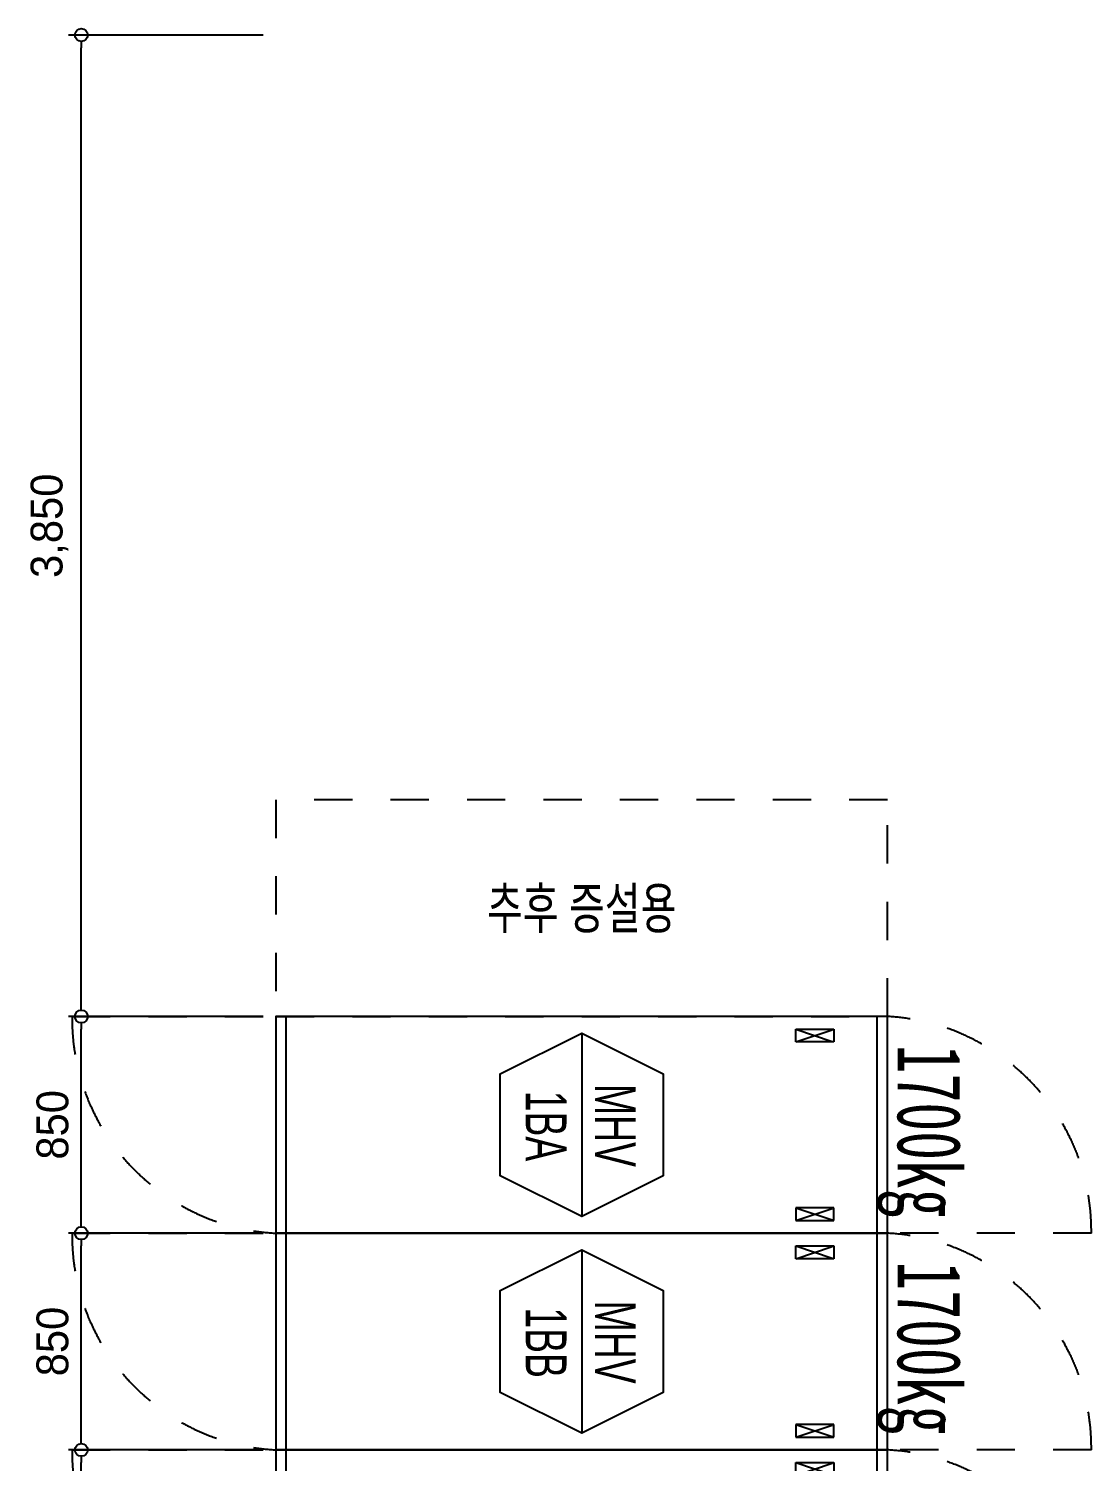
# Model space of a CAD drawing. Header units: millimetres. Extents: x 89978 to 501025, y -351975 to 837171.
# Drawn here: x 320880 to 325050, y -309345 to -303725 of the extents above; entities that cross this region are included whole.
import ezdxf
from ezdxf.enums import TextEntityAlignment as Align

# ---------------------------------------------------------------- set-up
doc = ezdxf.new("R2010")
doc.units = ezdxf.units.MM
doc.header["$LTSCALE"] = 150
doc.linetypes.add('D1', pattern=[3, 1, -1, 1])
doc.layers.get('Defpoints').update_dxf_attribs({"color": 150})
for name, color, linetype in [('------00 Switch Gear', 3, 'Continuous'), ('------00 Switch Gear_Number', 1, 'Continuous'), ('-----36 Dimension', 1, 'Continuous'), ('20251030_전기하중검토', 241, 'Continuous')]:
    doc.layers.add(name, color=color, linetype=linetype)
doc.layers.add('NOPLOT', color=191, linetype='Continuous', plot=False)
doc.styles.add('dd', font='')
doc.styles.add('ELEC', font='')
doc.styles.add('Gtx', font='')
doc.styles.get('dd').set_extended_font_data('DotumChe')
doc.styles.get('ELEC').set_extended_font_data('Dotum')
doc.styles.get('Gtx').set_extended_font_data('Dotum')
doc.dimstyles.new('ELEC', dxfattribs={"dimscale": 100, "dimtxt": 2, "dimasz": 1, "dimexe": 2, "dimexo": 1, "dimgap": 1, "dimtad": 1, "dimdec": 0, "dimrnd": 0.25, "dimzin": 9, "dimdsep": 32, "dimlunit": 6, "dimtxsty": 'ELEC', "dimblk": 'Z_DOT', "dimcen": 3, "dimclrd": 7, "dimclre": 7, "dimclrt": 3, "dimadec": 0, "dimazin": 0, "dimtfac": 1, "dimtdec": 0, "dimtix": 1, "dimtmove": 2, "dimatfit": 1, "dimfxl": 1, "dimarcsym": 0})

# ---------------------------------------------------------------- blocks, each defined once
blk = doc.blocks.new('850X2400')
at = {"layer": '------00 Switch Gear'}
for p, q in [((-2360, 850), (-2360, 0)), ((-40, 850), (-40, 0))]:
    blk.add_line(p, q, dxfattribs=at)
at = {"layer": '------00 Switch Gear', "linetype": 'D1'}
for p, q in [((-2040, 800), (-2190, 750)), ((-2040, 750), (-2190, 800)), ((-2040, 50), (-2190, 100)), ((-2040, 100), (-2190, 50))]:
    blk.add_line(p, q, dxfattribs=at)
at = {"layer": '------00 Switch Gear'}
blk.add_lwpolyline([(-2400, 850), (-2400, 0), (0, 0), (0, 850)], close=True, dxfattribs=at)
at = {"layer": '------00 Switch Gear', "linetype": 'D1'}
for points in [[(-2190, 800), (-2190, 750), (-2040, 750), (-2040, 800)], [(-2190, 50), (-2190, 100), (-2040, 100), (-2040, 50)]]:
    blk.add_lwpolyline(points, close=True, dxfattribs=at)
at = {"layer": 'NOPLOT', "linetype": 'D1'}
for p, q in [((-3200, 850), (-2400, 850)), ((800, 0), (0, 0))]:
    blk.add_line(p, q, dxfattribs=at)
for centre, start, end in [((-2356, 842.9), 179.5156, 267.013), ((-44, 7.1), 359.5156, 87.013)]:
    blk.add_arc(centre, 844, start, end, dxfattribs=at)
blk = doc.blocks.new('_DOTBLANK')
at = {"color": 0, "linetype": 'ByBlock'}
blk.add_line((-0.5, 0), (-1, 0), dxfattribs=at)
blk.add_circle((0, 0), 0.5, dxfattribs=at)
blk = doc.blocks.new('*D1512')
at = {"layer": '-----36 Dimension', "color": 0, "lineweight": -2, "transparency": 16777216}
for p, q in [((321800, -309300), (321036.3, -309300)), ((321086.3, -310100), (321086.3, -309350)), ((321800, -310150), (321036.3, -310150))]:
    blk.add_line(p, q, dxfattribs=at)
at = {"layer": 'Defpoints', "color": 0, "transparency": 16777216}
for p in [(321086.3, -309300), (321850, -309300), (321850, -310150)]:
    blk.add_point(p, dxfattribs=at)
at = {"layer": '-----36 Dimension', "color": 0, "lineweight": -2, "transparency": 16777216, "xscale": 50, "yscale": 50, "zscale": 50}
for p, rotation in [((321086.3, -309300), 90), ((321086.3, -310150), 270)]:
    blk.add_blockref('_DOTBLANK', p, dxfattribs=dict(at, rotation=rotation))
at = {"layer": '-----36 Dimension', "color": 0, "transparency": 16777216, "insert": (320973.7, -309725), "char_height": 125, "attachment_point": 5, "rotation": 90, "style": 'Gtx'}
blk.add_mtext('850', dxfattribs=at)
blk = doc.blocks.new('Z_DOT')
for p, q in [((0, -2), (0, 2)), ((-2, 0), (2, 0))]:
    blk.add_line(p, q)
for radius in [2.5, 1.25]:
    blk.add_circle((0, 0), radius)
blk = doc.blocks.new('*D1642')
at = {"layer": '-----36 Dimension', "color": 0, "lineweight": -2, "transparency": 16777216}
for p, q in [((321800, -308450), (321036.3, -308450)), ((321086.3, -309250), (321086.3, -308500)), ((321800, -309300), (321036.3, -309300))]:
    blk.add_line(p, q, dxfattribs=at)
at = {"layer": 'Defpoints', "color": 0, "transparency": 16777216}
for p in [(321086.3, -308450), (321850, -308450), (321850, -309300)]:
    blk.add_point(p, dxfattribs=at)
at = {"layer": '-----36 Dimension', "color": 0, "lineweight": -2, "transparency": 16777216, "xscale": 50, "yscale": 50, "zscale": 50}
for p, rotation in [((321086.3, -308450), 90), ((321086.3, -309300), 270)]:
    blk.add_blockref('_DOTBLANK', p, dxfattribs=dict(at, rotation=rotation))
at = {"layer": '-----36 Dimension', "color": 0, "transparency": 16777216, "insert": (320973.7, -308875), "char_height": 125, "attachment_point": 5, "rotation": 90, "style": 'Gtx'}
blk.add_mtext('850', dxfattribs=at)
blk = doc.blocks.new('*D1514')
at = {"layer": '-----36 Dimension', "color": 0, "lineweight": -2, "transparency": 16777216}
for p, q in [((321800, -303750), (321036.3, -303750)), ((321086.3, -307550), (321086.3, -303800)), ((321800, -307600), (321036.3, -307600))]:
    blk.add_line(p, q, dxfattribs=at)
at = {"layer": 'Defpoints', "color": 0, "transparency": 16777216}
for p in [(321086.3, -303750), (321850, -303750), (321850, -307600)]:
    blk.add_point(p, dxfattribs=at)
at = {"layer": '-----36 Dimension', "color": 0, "lineweight": -2, "transparency": 16777216, "xscale": 50, "yscale": 50, "zscale": 50}
for p, rotation in [((321086.3, -303750), 90), ((321086.3, -307600), 270)]:
    blk.add_blockref('_DOTBLANK', p, dxfattribs=dict(at, rotation=rotation))
at = {"layer": '-----36 Dimension', "color": 0, "transparency": 16777216, "insert": (320961.6, -305675), "char_height": 125, "attachment_point": 5, "rotation": 90, "style": 'Gtx'}
blk.add_mtext('3,850', dxfattribs=at)
blk = doc.blocks.new('*D1598')
at = {"layer": '-----36 Dimension', "color": 0, "lineweight": -2, "transparency": 16777216}
for p, q in [((321800, -307600), (321036.3, -307600)), ((321086.3, -308400), (321086.3, -307650)), ((321800, -308450), (321036.3, -308450))]:
    blk.add_line(p, q, dxfattribs=at)
at = {"layer": 'Defpoints', "color": 0, "transparency": 16777216}
for p in [(321086.3, -307600), (321850, -307600), (321850, -308450)]:
    blk.add_point(p, dxfattribs=at)
at = {"layer": '-----36 Dimension', "color": 0, "lineweight": -2, "transparency": 16777216, "xscale": 50, "yscale": 50, "zscale": 50}
for p, rotation in [((321086.3, -307600), 90), ((321086.3, -308450), 270)]:
    blk.add_blockref('_DOTBLANK', p, dxfattribs=dict(at, rotation=rotation))
at = {"layer": '-----36 Dimension', "color": 0, "transparency": 16777216, "insert": (320973.7, -308025), "char_height": 125, "attachment_point": 5, "rotation": 90, "style": 'Gtx'}
blk.add_mtext('850', dxfattribs=at)

msp = doc.modelspace()

# ---------------------------------------------------------------- linework, layer by layer
at = {"layer": '------00 Switch Gear_Number', "color": 1, "lineweight": -2}
for points in [[(323050, -307665), (323050, -308385), (322730, -308225.4), (322730, -307824.6), (323050, -307665), (323370, -307824.6), (323370, -308225.4), (323050, -308385)], [(323050, -308515), (323050, -309235), (322730, -309075.4), (322730, -308674.6), (323050, -308515), (323370, -308674.6), (323370, -309075.4), (323050, -309235)]]:
    msp.add_lwpolyline(points, dxfattribs=at)
at = {"layer": 'NOPLOT', "linetype": 'D1'}
msp.add_lwpolyline([(324250, -307600), (324250, -306750), (321850, -306750), (321850, -307600)], close=True, dxfattribs=at)

# ---------------------------------------------------------------- block references
at = {"layer": '------00 Switch Gear', "rotation": 180}
for p in [(321850, -307600), (321850, -308450), (321850, -309300)]:
    msp.add_blockref('850X2400', p, dxfattribs=at)

# ---------------------------------------------------------------- texts
at = {"layer": '------00 Switch Gear_Number', "color": 7, "lineweight": -2, "style": 'ELEC', "width": 0.7}
for s, p in [('1BA', (322910.4, -308029.4)), ('MHV', (323182, -308027.5)), ('1BB', (322910.4, -308879.4)), ('MHV', (323182, -308877.5))]:
    msp.add_text(s, height=160, rotation=270, dxfattribs=at).set_placement(p, align=Align.MIDDLE)
at = {"layer": '20251030_전기하중검토', "style": 'dd', "width": 0.7}
for p in [(324379.5, -308050), (324379.5, -308900)]:
    msp.add_text('1700kg', height=250, rotation=270, dxfattribs=at).set_placement(p, align=Align.MIDDLE)
at = {"layer": 'NOPLOT', "linetype": 'D1', "style": 'ELEC', "width": 0.7}
msp.add_text('추후 증설용', height=160, dxfattribs=at).set_placement((323050, -307175), align=Align.MIDDLE_CENTER)

# ---------------------------------------------------------------- dimensions: what is measured, and where the dimension line sits
at = {"layer": '-----36 Dimension'}
for base, p1, p2, picture, middle in [((321086.3, -303750), (321850, -307600), (321850, -303750), '*D1514', (320961.6, -305675)), ((321086.3, -307600), (321850, -308450), (321850, -307600), '*D1598', (320973.7, -308025)), ((321086.3, -308450), (321850, -309300), (321850, -308450), '*D1642', (320973.7, -308875)), ((321086.3, -309300), (321850, -310150), (321850, -309300), '*D1512', (320973.7, -309725))]:
    dim = msp.add_linear_dim(base=base, p1=p1, p2=p2, angle=90, dimstyle='ELEC', override={"dimscale": 50, "dimtxt": 2.5, "dimexe": 1, "dimtad": 2, "dimtxsty": 'Gtx', "dimblk1": 'DOTBLANK', "dimblk2": 'DOTBLANK', "dimsah": 1, "dimclrd": 0, "dimclre": 0, "dimclrt": 0}, dxfattribs=at)
    dim.commit()
    dim.dimension.update_dxf_attribs({"geometry": picture, "text_midpoint": middle})

doc.saveas('drawing.dxf')
